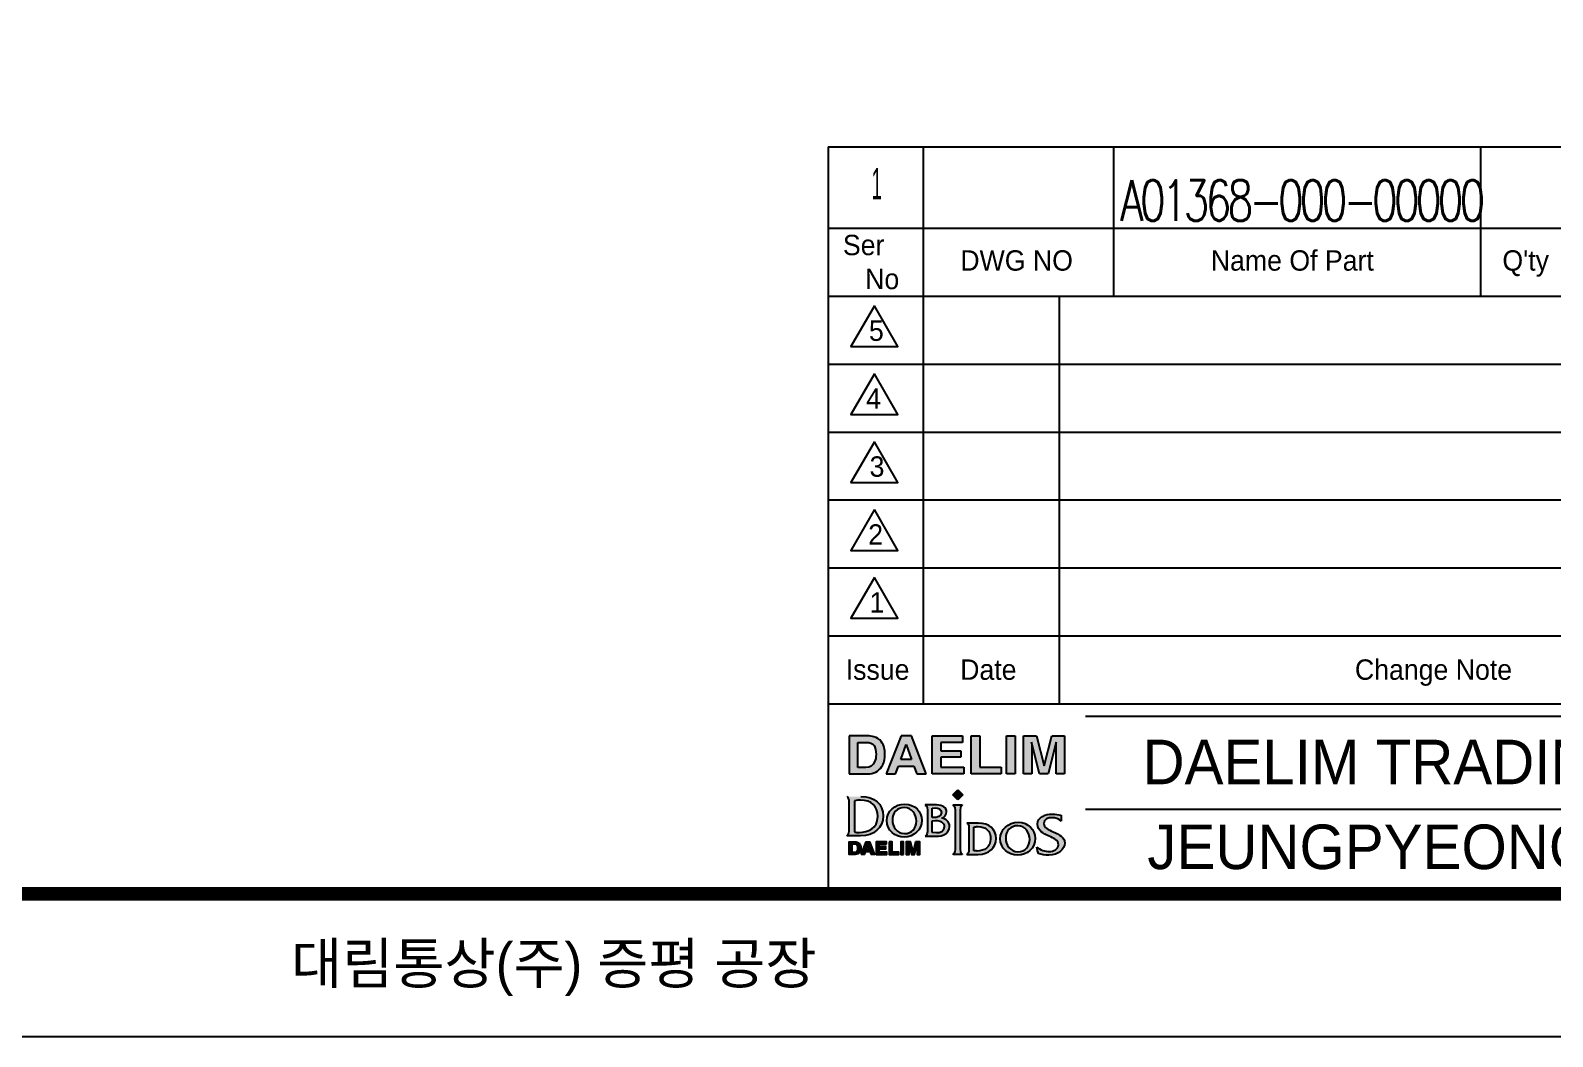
# Model space of a CAD drawing. Header units: millimetres. Extents: x 28 to 2363, y 8 to 1657.
# Drawn here: x 969 to 1591, y 8 to 420 of the extents above; entities that cross this region are included whole.
import ezdxf
from ezdxf.enums import TextEntityAlignment as Align

# ---------------------------------------------------------------- set-up
doc = ezdxf.new("R2010")
doc.units = ezdxf.units.MM
doc.layers.add('1', color=7, linetype='CONTINUOUS')
doc.layers.add('1LINE', color=7, linetype='CONTINUOUS')
doc.styles.add('DEFAULT', font='simplex.shx')
doc.styles.add('hangul2', font='')
doc.styles.get('hangul2').set_extended_font_data('Gulim')

msp = doc.modelspace()

# ---------------------------------------------------------------- hatches: boundary and pattern name
at = {"layer": '1LINE'}
h = msp.add_hatch(color=2, dxfattribs=at)
h.dxf.hatch_style = 2
edge = h.paths.add_edge_path()
edge.add_spline(control_points=[(1310.99, 131.3), (1310.99, 131.3), (1303.52, 131.3), (1303.52, 131.3), (1303.52, 131.3), (1303.52, 115.74), (1303.52, 115.74), (1303.52, 115.74), (1310.99, 115.74), (1310.99, 115.74), (1313.61, 115.74), (1315.55, 116.71), (1316.8, 118.65), (1317.73, 120.08), (1318.19, 121.83), (1318.19, 123.9), (1318.19, 124.72), (1318.08, 125.58), (1317.86, 126.48), (1317.65, 127.37), (1317.23, 128.21), (1316.63, 128.99), (1315.88, 129.94), (1314.89, 130.6), (1313.68, 130.97), (1312.96, 131.17), (1312.07, 131.28), (1310.99, 131.3)], knot_values=[0, 0, 0, 0, 1, 1, 1, 2, 2, 2, 3, 3, 3, 4, 4, 4, 5, 5, 5, 6, 6, 6, 7, 7, 7, 8, 8, 8, 9, 9, 9, 9], degree=3, periodic=0)
edge = h.paths.add_edge_path()
edge.add_spline(control_points=[(1310.38, 128.62), (1312.04, 128.62), (1313.14, 128.2), (1313.7, 127.35), (1314.24, 126.5), (1314.53, 125.27), (1314.53, 123.69), (1314.53, 122.53), (1314.34, 121.54), (1313.97, 120.7), (1313.29, 119.18), (1312.1, 118.42), (1310.38, 118.42), (1310.38, 118.42), (1307.03, 118.42), (1307.03, 118.42), (1307.03, 118.42), (1307.03, 128.62), (1307.03, 128.62), (1307.03, 128.62), (1310.38, 128.62), (1310.38, 128.62)], knot_values=[0, 0, 0, 0, 1, 1, 1, 2, 2, 2, 3, 3, 3, 4, 4, 4, 5, 5, 5, 6, 6, 6, 7, 7, 7, 7], degree=3, periodic=0)
h = msp.add_hatch(color=2, dxfattribs=at)
h.dxf.hatch_style = 2
edge = h.paths.add_edge_path()
edge.add_spline(control_points=[(1318.67, 115.74), (1318.67, 115.74), (1322.47, 115.74), (1322.47, 115.74), (1322.47, 115.74), (1323.65, 118.96), (1323.65, 118.96), (1323.65, 118.96), (1330, 118.96), (1330, 118.96), (1330, 118.96), (1331.14, 115.74), (1331.14, 115.74), (1331.14, 115.74), (1335.07, 115.74), (1335.07, 115.74), (1335.07, 115.74), (1328.96, 131.3), (1328.96, 131.3), (1328.96, 131.3), (1324.85, 131.3), (1324.85, 131.3), (1324.85, 131.3), (1318.67, 115.74), (1318.67, 115.74)], knot_values=[0, 0, 0, 0, 1, 1, 1, 2, 2, 2, 3, 3, 3, 4, 4, 4, 5, 5, 5, 6, 6, 6, 7, 7, 7, 8, 8, 8, 8], degree=3, periodic=0)
edge = h.paths.add_edge_path()
edge.add_spline(control_points=[(1326.87, 127.74), (1326.87, 127.74), (1329.05, 121.62), (1329.05, 121.62), (1329.05, 121.62), (1324.62, 121.62), (1324.62, 121.62), (1324.62, 121.62), (1326.87, 127.74), (1326.87, 127.74)], knot_values=[0, 0, 0, 0, 1, 1, 1, 2, 2, 2, 3, 3, 3, 3], degree=3, periodic=0)
h = msp.add_hatch(color=2, dxfattribs=at)
h.dxf.hatch_style = 2
edge = h.paths.add_edge_path()
edge.add_spline(control_points=[(1349.88, 128.54), (1349.88, 128.54), (1340.95, 128.54), (1340.95, 128.54), (1340.95, 128.54), (1340.95, 125.25), (1340.95, 125.25), (1340.95, 125.25), (1349.13, 125.25), (1349.13, 125.25), (1349.13, 125.25), (1349.13, 122.58), (1349.13, 122.58), (1349.13, 122.58), (1340.95, 122.58), (1340.95, 122.58), (1340.95, 122.58), (1340.95, 118.53), (1340.95, 118.53), (1340.95, 118.53), (1350.33, 118.53), (1350.33, 118.53), (1350.33, 118.53), (1350.33, 115.74), (1350.33, 115.74), (1350.33, 115.74), (1337.41, 115.74), (1337.41, 115.74), (1337.41, 115.74), (1337.41, 131.3), (1337.41, 131.3), (1337.41, 131.3), (1349.88, 131.3), (1349.88, 131.3), (1349.88, 131.3), (1349.88, 128.54), (1349.88, 128.54)], knot_values=[0, 0, 0, 0, 1, 1, 1, 2, 2, 2, 3, 3, 3, 4, 4, 4, 5, 5, 5, 6, 6, 6, 7, 7, 7, 8, 8, 8, 9, 9, 9, 10, 10, 10, 11, 11, 11, 12, 12, 12, 12], degree=3, periodic=0)
h = msp.add_hatch(color=2, dxfattribs=at)
h.dxf.hatch_style = 2
edge = h.paths.add_edge_path()
edge.add_spline(control_points=[(1353.38, 131.3), (1353.38, 131.3), (1356.99, 131.3), (1356.99, 131.3), (1356.99, 131.3), (1356.99, 118.53), (1356.99, 118.53), (1356.99, 118.53), (1365.61, 118.53), (1365.61, 118.53), (1365.61, 118.53), (1365.61, 115.74), (1365.61, 115.74), (1365.61, 115.74), (1353.38, 115.74), (1353.38, 115.74), (1353.38, 115.74), (1353.38, 131.3), (1353.38, 131.3)], knot_values=[0, 0, 0, 0, 1, 1, 1, 2, 2, 2, 3, 3, 3, 4, 4, 4, 5, 5, 5, 6, 6, 6, 6], degree=3, periodic=0)
h = msp.add_hatch(color=2, dxfattribs=at)
h.dxf.hatch_style = 2
edge = h.paths.add_edge_path()
edge.add_spline(control_points=[(1371.38, 115.74), (1371.38, 115.74), (1367.77, 115.74), (1367.77, 115.74), (1367.77, 115.74), (1367.77, 131.3), (1367.77, 131.3), (1367.77, 131.3), (1371.38, 131.3), (1371.38, 131.3), (1371.38, 131.3), (1371.38, 115.74), (1371.38, 115.74)], knot_values=[0, 0, 0, 0, 1, 1, 1, 2, 2, 2, 3, 3, 3, 4, 4, 4, 4], degree=3, periodic=0)
h = msp.add_hatch(color=2, dxfattribs=at)
h.dxf.hatch_style = 2
edge = h.paths.add_edge_path()
edge.add_spline(control_points=[(1386.3, 131.3), (1386.3, 131.3), (1391.49, 131.3), (1391.49, 131.3), (1391.49, 131.3), (1391.49, 115.74), (1391.49, 115.74), (1391.49, 115.74), (1388.14, 115.74), (1388.14, 115.74), (1388.14, 115.74), (1388.14, 126.26), (1388.14, 126.26), (1388.14, 126.57), (1388.15, 126.99), (1388.15, 127.54), (1388.16, 128.08), (1388.17, 128.5), (1388.17, 128.8), (1388.17, 128.8), (1384.87, 115.74), (1384.87, 115.74), (1384.87, 115.74), (1381.35, 115.74), (1381.35, 115.74), (1381.35, 115.74), (1378.08, 128.8), (1378.08, 128.8), (1378.08, 128.5), (1378.08, 128.08), (1378.1, 127.54), (1378.1, 126.99), (1378.1, 126.57), (1378.1, 126.26), (1378.1, 126.26), (1378.1, 115.74), (1378.1, 115.74), (1378.1, 115.74), (1374.75, 115.74), (1374.75, 115.74), (1374.75, 115.74), (1374.75, 131.3), (1374.75, 131.3), (1374.75, 131.3), (1380.01, 131.3), (1380.01, 131.3), (1380.01, 131.3), (1383.16, 119.07), (1383.16, 119.07), (1383.16, 119.07), (1386.3, 131.3), (1386.3, 131.3)], knot_values=[0, 0, 0, 0, 1, 1, 1, 2, 2, 2, 3, 3, 3, 4, 4, 4, 5, 5, 5, 6, 6, 6, 7, 7, 7, 8, 8, 8, 9, 9, 9, 10, 10, 10, 11, 11, 11, 12, 12, 12, 13, 13, 13, 14, 14, 14, 15, 15, 15, 16, 16, 16, 17, 17, 17, 17], degree=3, periodic=0)
h = msp.add_hatch(color=2, dxfattribs=at)
h.dxf.hatch_style = 2
edge = h.paths.add_edge_path()
edge.add_spline(control_points=[(1305.82, 104.79), (1305.82, 104.79), (1305.71, 104.76), (1305.71, 104.76), (1305.71, 104.76), (1305.71, 92.04), (1305.71, 92.04), (1305.71, 92.04), (1305.82, 92.02), (1305.82, 92.02), (1306.42, 91.9), (1307.05, 91.84), (1307.75, 91.84), (1311.19, 91.84), (1315.21, 93.53), (1315.21, 98.3), (1315.21, 102.67), (1312.72, 105.07), (1308.19, 105.07), (1307.43, 105.07), (1306.66, 104.98), (1305.82, 104.79)], knot_values=[0, 0, 0, 0, 1, 1, 1, 2, 2, 2, 3, 3, 3, 4, 4, 4, 5, 5, 5, 6, 6, 6, 7, 7, 7, 7], degree=3, periodic=0)
edge = h.paths.add_edge_path()
edge.add_spline(control_points=[(1308.38, 106.48), (1313.95, 106.48), (1317.42, 103.46), (1317.42, 98.6), (1317.42, 93.79), (1313.65, 90.43), (1308.25, 90.43), (1308.25, 90.43), (1303.13, 90.43), (1302.59, 90.43), (1303.44, 91.13), (1303.53, 92.02), (1303.53, 93.05), (1303.53, 93.18), (1303.53, 93.31), (1303.53, 93.44), (1303.53, 93.44), (1303.53, 93.86), (1303.53, 93.86), (1303.53, 93.86), (1303.53, 103.22), (1303.53, 103.22), (1303.53, 103.22), (1303.53, 103.59), (1303.53, 103.59), (1303.53, 103.73), (1303.53, 103.87), (1303.53, 104.02), (1303.53, 104.95), (1303.45, 106), (1302.74, 106.48), (1303.49, 106.48), (1308.38, 106.48), (1308.38, 106.48)], knot_values=[0, 0, 0, 0, 1, 1, 1, 2, 2, 2, 3, 3, 3, 4, 4, 4, 5, 5, 5, 6, 6, 6, 7, 7, 7, 8, 8, 8, 9, 9, 9, 10, 10, 10, 11, 11, 11, 11], degree=3, periodic=0)
h = msp.add_hatch(color=2, dxfattribs=at)
h.dxf.hatch_style = 2
h.paths.add_polyline_path([(1349.97, 107.28), (1347.93, 105.23), (1345.88, 107.28), (1347.93, 109.32)])
h = msp.add_hatch(color=2, dxfattribs=at)
h.dxf.hatch_style = 2
edge = h.paths.add_edge_path()
edge.add_spline(control_points=[(1326.26, 103.41), (1322.18, 103.51), (1318.97, 100.42), (1318.97, 96.72), (1318.97, 92.74), (1322.22, 89.98), (1326.07, 89.98), (1329.93, 89.98), (1333.22, 92.86), (1333.22, 96.82), (1333.22, 100.32), (1330.34, 103.43), (1326.26, 103.41)], knot_values=[0, 0, 0, 0, 1, 1, 1, 2, 2, 2, 3, 3, 3, 4, 4, 4, 4], degree=3, periodic=0)
edge = h.paths.add_edge_path()
edge.add_spline(control_points=[(1326.13, 102.01), (1329.2, 102.01), (1331, 99.27), (1331, 96.43), (1331, 93.54), (1329.12, 91.38), (1326.16, 91.38), (1323.11, 91.38), (1321.19, 94.18), (1321.19, 96.9), (1321.19, 99.83), (1323.11, 102.01), (1326.13, 102.01)], knot_values=[0, 0, 0, 0, 1, 1, 1, 2, 2, 2, 3, 3, 3, 4, 4, 4, 4], degree=3, periodic=0)
h = msp.add_hatch(color=2, dxfattribs=at)
h.dxf.hatch_style = 2
edge = h.paths.add_edge_path()
edge.add_spline(control_points=[(1337.5, 97.93), (1337.5, 97.93), (1337.5, 101.74), (1337.5, 101.74), (1337.5, 101.74), (1338.8, 101.87), (1338.8, 101.87), (1339.97, 101.99), (1341.21, 101.29), (1341.21, 99.95), (1341.21, 98.36), (1339.41, 97.93), (1338.14, 97.93), (1338.14, 97.93), (1337.5, 97.93), (1337.5, 97.93)], knot_values=[0, 0, 0, 0, 1, 1, 1, 2, 2, 2, 3, 3, 3, 4, 4, 4, 5, 5, 5, 5], degree=3, periodic=0)
edge = h.paths.add_edge_path()
edge.add_spline(control_points=[(1335.52, 93.03), (1335.52, 92.14), (1335.64, 90.72), (1334.66, 90.35), (1334.66, 90.35), (1334.66, 90.29), (1334.66, 90.29), (1334.66, 90.29), (1337.87, 90.29), (1337.87, 90.29), (1339.33, 90.29), (1340.86, 90.23), (1342.22, 90.9), (1343.52, 91.52), (1344.55, 92.8), (1344.55, 94.29), (1344.55, 96.2), (1343.14, 97.37), (1341.39, 97.73), (1342.49, 98.22), (1343.33, 98.96), (1343.33, 100.26), (1343.33, 101.99), (1341.83, 103.08), (1339.27, 103.08), (1339.27, 103.08), (1334.66, 103.08), (1334.66, 103.08), (1334.66, 103.08), (1334.66, 103.02), (1334.66, 103.02), (1335.66, 102.65), (1335.52, 101.23), (1335.52, 100.36), (1335.52, 100.36), (1335.52, 93.03), (1335.52, 93.03)], knot_values=[0, 0, 0, 0, 1, 1, 1, 2, 2, 2, 3, 3, 3, 4, 4, 4, 5, 5, 5, 6, 6, 6, 7, 7, 7, 8, 8, 8, 9, 9, 9, 10, 10, 10, 11, 11, 11, 12, 12, 12, 12], degree=3, periodic=0)
edge = h.paths.add_edge_path()
edge.add_spline(control_points=[(1337.5, 91.85), (1337.5, 91.85), (1337.5, 96.65), (1337.5, 96.65), (1337.5, 96.65), (1338.86, 96.72), (1338.86, 96.72), (1340.57, 96.82), (1342.4, 96.01), (1342.4, 94.12), (1342.4, 92.27), (1340.78, 91.54), (1339.19, 91.69), (1339.19, 91.69), (1337.5, 91.85), (1337.5, 91.85)], knot_values=[0, 0, 0, 0, 1, 1, 1, 2, 2, 2, 3, 3, 3, 4, 4, 4, 5, 5, 5, 5], degree=3, periodic=0)
h = msp.add_hatch(color=2, dxfattribs=at)
h.dxf.hatch_style = 2
edge = h.paths.add_edge_path()
edge.add_spline(control_points=[(1346.94, 100.34), (1346.94, 101.23), (1347.07, 102.65), (1346.08, 103.02), (1346.08, 103.02), (1346.08, 103.08), (1346.08, 103.08), (1346.08, 103.08), (1349.77, 103.08), (1349.77, 103.08), (1349.77, 103.08), (1349.77, 103.02), (1349.77, 103.02), (1348.8, 102.65), (1348.92, 101.21), (1348.92, 100.34), (1348.92, 100.34), (1348.92, 85.59), (1348.92, 85.59), (1348.92, 84.72), (1348.8, 83.3), (1349.77, 82.93), (1349.77, 82.93), (1349.77, 82.87), (1349.77, 82.87), (1349.77, 82.87), (1346.08, 82.87), (1346.08, 82.87), (1346.08, 82.87), (1346.08, 82.93), (1346.08, 82.93), (1347.05, 83.28), (1346.94, 84.72), (1346.94, 85.59), (1346.94, 85.59), (1346.94, 100.34), (1346.94, 100.34)], knot_values=[0, 0, 0, 0, 1, 1, 1, 2, 2, 2, 3, 3, 3, 4, 4, 4, 5, 5, 5, 6, 6, 6, 7, 7, 7, 8, 8, 8, 9, 9, 9, 10, 10, 10, 11, 11, 11, 12, 12, 12, 12], degree=3, periodic=0)
h = msp.add_hatch(color=2, dxfattribs=at)
h.dxf.hatch_style = 2
edge = h.paths.add_edge_path()
edge.add_spline(control_points=[(1352.44, 85.66), (1352.44, 84.52), (1352.56, 83.58), (1351.59, 82.92), (1351.59, 82.92), (1351.59, 82.87), (1351.59, 82.87), (1351.59, 82.87), (1356.25, 82.87), (1356.25, 82.87), (1360.61, 82.87), (1363.54, 85.55), (1363.54, 89.37), (1363.54, 93.24), (1360.78, 95.65), (1356.35, 95.65), (1356.35, 95.65), (1351.59, 95.65), (1351.59, 95.65), (1351.59, 95.65), (1351.59, 95.59), (1351.59, 95.59), (1352.58, 95.3), (1352.44, 93.88), (1352.44, 92.99), (1352.44, 92.99), (1352.44, 85.66), (1352.44, 85.66)], knot_values=[0, 0, 0, 0, 1, 1, 1, 2, 2, 2, 3, 3, 3, 4, 4, 4, 5, 5, 5, 6, 6, 6, 7, 7, 7, 8, 8, 8, 9, 9, 9, 9], degree=3, periodic=0)
edge = h.paths.add_edge_path()
edge.add_spline(control_points=[(1354.43, 94.04), (1355.01, 94.17), (1355.59, 94.25), (1356.17, 94.25), (1359.42, 94.25), (1361.32, 92.54), (1361.32, 89.14), (1361.32, 85.78), (1358.74, 84.26), (1355.84, 84.26), (1355.36, 84.26), (1354.89, 84.3), (1354.43, 84.4), (1354.43, 84.4), (1354.43, 94.04), (1354.43, 94.04)], knot_values=[0, 0, 0, 0, 1, 1, 1, 2, 2, 2, 3, 3, 3, 4, 4, 4, 5, 5, 5, 5], degree=3, periodic=0)
h = msp.add_hatch(color=2, dxfattribs=at)
h.dxf.hatch_style = 2
edge = h.paths.add_edge_path()
edge.add_spline(control_points=[(1372.56, 95.98), (1368.48, 96.08), (1365.28, 92.99), (1365.28, 89.3), (1365.28, 85.31), (1368.52, 82.55), (1372.37, 82.55), (1376.24, 82.55), (1379.52, 85.43), (1379.52, 89.39), (1379.52, 92.89), (1376.65, 96), (1372.56, 95.98)], knot_values=[0, 0, 0, 0, 1, 1, 1, 2, 2, 2, 3, 3, 3, 4, 4, 4, 4], degree=3, periodic=0)
edge = h.paths.add_edge_path()
edge.add_spline(control_points=[(1372.43, 94.58), (1375.5, 94.58), (1377.31, 91.84), (1377.31, 89), (1377.31, 86.11), (1375.42, 83.95), (1372.47, 83.95), (1369.42, 83.95), (1367.49, 86.75), (1367.49, 89.47), (1367.49, 92.41), (1369.42, 94.58), (1372.43, 94.58)], knot_values=[0, 0, 0, 0, 1, 1, 1, 2, 2, 2, 3, 3, 3, 4, 4, 4, 4], degree=3, periodic=0)
h = msp.add_hatch(color=2, dxfattribs=at)
h.dxf.hatch_style = 2
edge = h.paths.add_edge_path()
edge.add_spline(control_points=[(1385.09, 82.54), (1383.53, 82.54), (1382.08, 82.79), (1380.78, 83.26), (1380.74, 83.39), (1380.32, 85.24), (1380.17, 85.85), (1381.65, 84.71), (1383.56, 84.03), (1385.36, 84.03), (1386.91, 84.03), (1389.06, 84.98), (1389.06, 86.76), (1389.06, 88.65), (1387.18, 89.49), (1385.19, 90.38), (1382.9, 91.4), (1380.53, 92.46), (1380.53, 95.19), (1380.53, 98.27), (1383.8, 99.36), (1386.6, 99.36), (1387.84, 99.36), (1389.03, 99.18), (1390.15, 98.85), (1390.15, 98.66), (1390.15, 97.01), (1390.15, 96.51), (1389.18, 97.34), (1387.76, 97.88), (1386.4, 97.88), (1384.86, 97.88), (1383.05, 97.25), (1383.05, 95.47), (1383.05, 93.8), (1384.93, 92.94), (1386.93, 92.03), (1389.22, 90.98), (1391.58, 89.9), (1391.58, 87.53), (1391.58, 85.13), (1389.1, 82.54), (1385.09, 82.54)], knot_values=[0, 0, 0, 0, 1, 1, 1, 2, 2, 2, 3, 3, 3, 4, 4, 4, 5, 5, 5, 6, 6, 6, 7, 7, 7, 8, 8, 8, 9, 9, 9, 10, 10, 10, 11, 11, 11, 12, 12, 12, 13, 13, 13, 14, 14, 14, 14], degree=3, periodic=0)
h = msp.add_hatch(color=2, dxfattribs=at)
h.dxf.hatch_style = 2
edge = h.paths.add_edge_path()
edge.add_spline(control_points=[(1305.98, 87.98), (1305.98, 87.98), (1303.53, 87.98), (1303.53, 87.98), (1303.53, 87.98), (1303.53, 82.87), (1303.53, 82.87), (1303.53, 82.87), (1305.98, 82.87), (1305.98, 82.87), (1306.84, 82.87), (1307.48, 83.19), (1307.89, 83.83), (1308.19, 84.3), (1308.35, 84.87), (1308.35, 85.55), (1308.35, 85.82), (1308.31, 86.1), (1308.24, 86.39), (1308.17, 86.69), (1308.03, 86.96), (1307.83, 87.22), (1307.59, 87.53), (1307.26, 87.75), (1306.87, 87.87), (1306.63, 87.93), (1306.34, 87.97), (1305.98, 87.98)], knot_values=[0, 0, 0, 0, 1, 1, 1, 2, 2, 2, 3, 3, 3, 4, 4, 4, 5, 5, 5, 6, 6, 6, 7, 7, 7, 8, 8, 8, 9, 9, 9, 9], degree=3, periodic=0)
edge = h.paths.add_edge_path()
edge.add_spline(control_points=[(1305.78, 87.1), (1306.33, 87.1), (1306.69, 86.96), (1306.87, 86.68), (1307.05, 86.4), (1307.14, 86), (1307.14, 85.48), (1307.14, 85.1), (1307.08, 84.77), (1306.96, 84.5), (1306.74, 84), (1306.35, 83.75), (1305.78, 83.75), (1305.78, 83.75), (1304.69, 83.75), (1304.69, 83.75), (1304.69, 83.75), (1304.69, 87.1), (1304.69, 87.1), (1304.69, 87.1), (1305.78, 87.1), (1305.78, 87.1)], knot_values=[0, 0, 0, 0, 1, 1, 1, 2, 2, 2, 3, 3, 3, 4, 4, 4, 5, 5, 5, 6, 6, 6, 7, 7, 7, 7], degree=3, periodic=0)
h = msp.add_hatch(color=2, dxfattribs=at)
h.dxf.hatch_style = 2
edge = h.paths.add_edge_path()
edge.add_spline(control_points=[(1308.5, 82.87), (1308.5, 82.87), (1309.75, 82.87), (1309.75, 82.87), (1309.75, 82.87), (1310.14, 83.93), (1310.14, 83.93), (1310.14, 83.93), (1312.22, 83.93), (1312.22, 83.93), (1312.22, 83.93), (1312.59, 82.87), (1312.59, 82.87), (1312.59, 82.87), (1313.88, 82.87), (1313.88, 82.87), (1313.88, 82.87), (1311.88, 87.98), (1311.88, 87.98), (1311.88, 87.98), (1310.53, 87.98), (1310.53, 87.98), (1310.53, 87.98), (1308.5, 82.87), (1308.5, 82.87)], knot_values=[0, 0, 0, 0, 1, 1, 1, 2, 2, 2, 3, 3, 3, 4, 4, 4, 5, 5, 5, 6, 6, 6, 7, 7, 7, 8, 8, 8, 8], degree=3, periodic=0)
edge = h.paths.add_edge_path()
edge.add_spline(control_points=[(1311.19, 86.81), (1311.19, 86.81), (1311.91, 84.8), (1311.91, 84.8), (1311.91, 84.8), (1310.45, 84.8), (1310.45, 84.8), (1310.45, 84.8), (1311.19, 86.81), (1311.19, 86.81)], knot_values=[0, 0, 0, 0, 1, 1, 1, 2, 2, 2, 3, 3, 3, 3], degree=3, periodic=0)
h = msp.add_hatch(color=2, dxfattribs=at)
h.dxf.hatch_style = 2
edge = h.paths.add_edge_path()
edge.add_spline(control_points=[(1318.74, 87.07), (1318.74, 87.07), (1315.81, 87.07), (1315.81, 87.07), (1315.81, 87.07), (1315.81, 85.99), (1315.81, 85.99), (1315.81, 85.99), (1318.49, 85.99), (1318.49, 85.99), (1318.49, 85.99), (1318.49, 85.12), (1318.49, 85.12), (1318.49, 85.12), (1315.81, 85.12), (1315.81, 85.12), (1315.81, 85.12), (1315.81, 83.79), (1315.81, 83.79), (1315.81, 83.79), (1318.89, 83.79), (1318.89, 83.79), (1318.89, 83.79), (1318.89, 82.87), (1318.89, 82.87), (1318.89, 82.87), (1314.65, 82.87), (1314.65, 82.87), (1314.65, 82.87), (1314.65, 87.98), (1314.65, 87.98), (1314.65, 87.98), (1318.74, 87.98), (1318.74, 87.98), (1318.74, 87.98), (1318.74, 87.07), (1318.74, 87.07)], knot_values=[0, 0, 0, 0, 1, 1, 1, 2, 2, 2, 3, 3, 3, 4, 4, 4, 5, 5, 5, 6, 6, 6, 7, 7, 7, 8, 8, 8, 9, 9, 9, 10, 10, 10, 11, 11, 11, 12, 12, 12, 12], degree=3, periodic=0)
h = msp.add_hatch(color=2, dxfattribs=at)
h.dxf.hatch_style = 2
edge = h.paths.add_edge_path()
edge.add_spline(control_points=[(1319.89, 87.98), (1319.89, 87.98), (1321.07, 87.98), (1321.07, 87.98), (1321.07, 87.98), (1321.07, 83.79), (1321.07, 83.79), (1321.07, 83.79), (1323.9, 83.79), (1323.9, 83.79), (1323.9, 83.79), (1323.9, 82.87), (1323.9, 82.87), (1323.9, 82.87), (1319.89, 82.87), (1319.89, 82.87), (1319.89, 82.87), (1319.89, 87.98), (1319.89, 87.98)], knot_values=[0, 0, 0, 0, 1, 1, 1, 2, 2, 2, 3, 3, 3, 4, 4, 4, 5, 5, 5, 6, 6, 6, 6], degree=3, periodic=0)
h = msp.add_hatch(color=2, dxfattribs=at)
h.dxf.hatch_style = 2
edge = h.paths.add_edge_path()
edge.add_spline(control_points=[(1325.79, 82.87), (1325.79, 82.87), (1324.61, 82.87), (1324.61, 82.87), (1324.61, 82.87), (1324.61, 87.98), (1324.61, 87.98), (1324.61, 87.98), (1325.79, 87.98), (1325.79, 87.98), (1325.79, 87.98), (1325.79, 82.87), (1325.79, 82.87)], knot_values=[0, 0, 0, 0, 1, 1, 1, 2, 2, 2, 3, 3, 3, 4, 4, 4, 4], degree=3, periodic=0)
h = msp.add_hatch(color=2, dxfattribs=at)
h.dxf.hatch_style = 2
edge = h.paths.add_edge_path()
edge.add_spline(control_points=[(1330.68, 87.98), (1330.68, 87.98), (1332.39, 87.98), (1332.39, 87.98), (1332.39, 87.98), (1332.39, 82.87), (1332.39, 82.87), (1332.39, 82.87), (1331.29, 82.87), (1331.29, 82.87), (1331.29, 82.87), (1331.29, 86.32), (1331.29, 86.32), (1331.29, 86.42), (1331.29, 86.56), (1331.29, 86.74), (1331.3, 86.92), (1331.3, 87.06), (1331.3, 87.16), (1331.3, 87.16), (1330.21, 82.87), (1330.21, 82.87), (1330.21, 82.87), (1329.06, 82.87), (1329.06, 82.87), (1329.06, 82.87), (1327.99, 87.16), (1327.99, 87.16), (1327.99, 87.06), (1327.99, 86.92), (1327.99, 86.74), (1328, 86.56), (1328, 86.42), (1328, 86.32), (1328, 86.32), (1328, 82.87), (1328, 82.87), (1328, 82.87), (1326.89, 82.87), (1326.89, 82.87), (1326.89, 82.87), (1326.89, 87.98), (1326.89, 87.98), (1326.89, 87.98), (1328.62, 87.98), (1328.62, 87.98), (1328.62, 87.98), (1329.65, 83.97), (1329.65, 83.97), (1329.65, 83.97), (1330.68, 87.98), (1330.68, 87.98)], knot_values=[0, 0, 0, 0, 1, 1, 1, 2, 2, 2, 3, 3, 3, 4, 4, 4, 5, 5, 5, 6, 6, 6, 7, 7, 7, 8, 8, 8, 9, 9, 9, 10, 10, 10, 11, 11, 11, 12, 12, 12, 13, 13, 13, 14, 14, 14, 15, 15, 15, 16, 16, 16, 17, 17, 17, 17], degree=3, periodic=0)

# ---------------------------------------------------------------- linework, layer by layer
at = {"layer": '1LINE', "color": 3}
for p, q in [((1294.96, 372.01), (2271.88, 372.01)), ((1294.96, 372.01), (1294.96, 66.72)), ((1333.81, 372.01), (1333.81, 144.43)), ((1411.52, 372.01), (1411.52, 310.96)), ((1561.39, 372.01), (1561.39, 310.96)), ((1294.96, 338.71), (2271.88, 338.71)), ((1294.96, 310.96), (2271.88, 310.96)), ((1389.32, 310.96), (1389.32, 144.43)), ((1294.96, 283.2), (1922.19, 283.2)), ((1294.96, 255.45), (1844.48, 255.45)), ((1294.96, 227.7), (2271.88, 227.7)), ((1294.96, 199.94), (1922.19, 199.94)), ((1294.96, 172.19), (1844.48, 172.19)), ((1294.96, 144.43), (2271.88, 144.43))]:
    msp.add_line(p, q, dxfattribs=at)
at = {"layer": '1LINE', "color": 4}
for p, q in [((1400.07, 139.34), (1750.11, 139.34)), ((1400.07, 101.33), (1750.11, 101.33))]:
    msp.add_line(p, q, dxfattribs=at)
at = {"layer": '1LINE', "color": 2}
for p, q in [((1345.88, 107.28), (1347.93, 109.32)), ((1347.93, 105.23), (1345.88, 107.28)), ((1347.93, 109.32), (1349.97, 107.28)), ((1349.97, 107.28), (1347.93, 105.23))]:
    msp.add_line(p, q, dxfattribs=at)
at = {"layer": '1LINE', "color": 4}
for points in [[(32.17, 8.44), (2363.47, 8.44), (2363.47, 1657), (32.17, 1657)], [(1313.89, 307.01), (1304.27, 290.35), (1323.5, 290.35)], [(1313.89, 279.25), (1304.27, 262.6), (1323.5, 262.6)], [(1313.89, 251.5), (1304.27, 234.85), (1323.5, 234.85)], [(1313.89, 223.75), (1304.27, 207.09), (1323.5, 207.09)], [(1313.89, 195.99), (1304.27, 179.34), (1323.5, 179.34)]]:
    msp.add_lwpolyline(points, close=True, dxfattribs=at)
at = {"layer": '1LINE', "color": 4, "const_width": 5.55}
msp.add_lwpolyline([(123.76, 66.72), (2271.88, 66.72), (2271.88, 1598.72), (123.76, 1598.72)], close=True, dxfattribs=at)
at = {"layer": '1LINE', "color": 2}
for points in [[(1310.99, 131.3), (1310.99, 131.3), (1303.52, 131.3), (1303.52, 131.3)], [(1303.52, 131.3), (1303.52, 131.3), (1303.52, 115.74), (1303.52, 115.74)], [(1313.68, 130.97), (1312.96, 131.17), (1312.07, 131.28), (1310.99, 131.3)], [(1316.63, 128.99), (1315.88, 129.94), (1314.89, 130.6), (1313.68, 130.97)], [(1324.85, 131.3), (1324.85, 131.3), (1318.67, 115.74), (1318.67, 115.74)], [(1328.96, 131.3), (1328.96, 131.3), (1324.85, 131.3), (1324.85, 131.3)], [(1335.07, 115.74), (1335.07, 115.74), (1328.96, 131.3), (1328.96, 131.3)], [(1337.41, 115.74), (1337.41, 115.74), (1337.41, 131.3), (1337.41, 131.3)], [(1337.41, 131.3), (1337.41, 131.3), (1349.88, 131.3), (1349.88, 131.3)], [(1349.88, 131.3), (1349.88, 131.3), (1349.88, 128.54), (1349.88, 128.54)], [(1353.38, 131.3), (1353.38, 131.3), (1356.99, 131.3), (1356.99, 131.3)], [(1353.38, 115.74), (1353.38, 115.74), (1353.38, 131.3), (1353.38, 131.3)], [(1356.99, 131.3), (1356.99, 131.3), (1356.99, 118.53), (1356.99, 118.53)], [(1367.77, 115.74), (1367.77, 115.74), (1367.77, 131.3), (1367.77, 131.3)], [(1367.77, 131.3), (1367.77, 131.3), (1371.38, 131.3), (1371.38, 131.3)], [(1371.38, 131.3), (1371.38, 131.3), (1371.38, 115.74), (1371.38, 115.74)], [(1374.75, 115.74), (1374.75, 115.74), (1374.75, 131.3), (1374.75, 131.3)], [(1374.75, 131.3), (1374.75, 131.3), (1380.01, 131.3), (1380.01, 131.3)], [(1380.01, 131.3), (1380.01, 131.3), (1383.16, 119.07), (1383.16, 119.07)], [(1383.16, 119.07), (1383.16, 119.07), (1386.3, 131.3), (1386.3, 131.3)], [(1386.3, 131.3), (1386.3, 131.3), (1391.49, 131.3), (1391.49, 131.3)], [(1391.49, 131.3), (1391.49, 131.3), (1391.49, 115.74), (1391.49, 115.74)], [(1307.03, 118.42), (1307.03, 118.42), (1307.03, 128.62), (1307.03, 128.62)], [(1307.03, 128.62), (1307.03, 128.62), (1310.38, 128.62), (1310.38, 128.62)], [(1310.38, 128.62), (1312.04, 128.62), (1313.14, 128.2), (1313.7, 127.35)], [(1317.86, 126.48), (1317.65, 127.37), (1317.23, 128.21), (1316.63, 128.99)], [(1324.62, 121.62), (1324.62, 121.62), (1326.87, 127.74), (1326.87, 127.74)], [(1326.87, 127.74), (1326.87, 127.74), (1329.05, 121.62), (1329.05, 121.62)], [(1349.88, 128.54), (1349.88, 128.54), (1340.95, 128.54), (1340.95, 128.54)], [(1340.95, 128.54), (1340.95, 128.54), (1340.95, 125.25), (1340.95, 125.25)], [(1340.95, 125.25), (1340.95, 125.25), (1349.13, 125.25), (1349.13, 125.25)], [(1349.13, 125.25), (1349.13, 125.25), (1349.13, 122.58), (1349.13, 122.58)], [(1381.35, 115.74), (1381.35, 115.74), (1378.08, 128.8), (1378.08, 128.8)], [(1378.08, 128.8), (1378.08, 128.5), (1378.08, 128.08), (1378.1, 127.54)], [(1378.1, 127.54), (1378.1, 126.99), (1378.1, 126.57), (1378.1, 126.26)], [(1378.1, 126.26), (1378.1, 126.26), (1378.1, 115.74), (1378.1, 115.74)], [(1388.17, 128.8), (1388.17, 128.8), (1384.87, 115.74), (1384.87, 115.74)], [(1388.14, 126.26), (1388.14, 126.57), (1388.15, 126.99), (1388.15, 127.54)], [(1388.14, 115.74), (1388.14, 115.74), (1388.14, 126.26), (1388.14, 126.26)], [(1388.15, 127.54), (1388.16, 128.08), (1388.17, 128.5), (1388.17, 128.8)], [(1310.38, 118.42), (1310.38, 118.42), (1307.03, 118.42), (1307.03, 118.42)], [(1313.97, 120.7), (1313.29, 119.18), (1312.1, 118.42), (1310.38, 118.42)], [(1310.99, 115.74), (1313.61, 115.74), (1315.55, 116.71), (1316.8, 118.65)], [(1322.47, 115.74), (1322.47, 115.74), (1323.65, 118.96), (1323.65, 118.96)], [(1323.65, 118.96), (1323.65, 118.96), (1330, 118.96), (1330, 118.96)], [(1329.05, 121.62), (1329.05, 121.62), (1324.62, 121.62), (1324.62, 121.62)], [(1330, 118.96), (1330, 118.96), (1331.14, 115.74), (1331.14, 115.74)], [(1349.13, 122.58), (1349.13, 122.58), (1340.95, 122.58), (1340.95, 122.58)], [(1340.95, 122.58), (1340.95, 122.58), (1340.95, 118.53), (1340.95, 118.53)], [(1340.95, 118.53), (1340.95, 118.53), (1350.33, 118.53), (1350.33, 118.53)], [(1350.33, 118.53), (1350.33, 118.53), (1350.33, 115.74), (1350.33, 115.74)], [(1356.99, 118.53), (1356.99, 118.53), (1365.61, 118.53), (1365.61, 118.53)], [(1365.61, 118.53), (1365.61, 118.53), (1365.61, 115.74), (1365.61, 115.74)], [(1303.52, 115.74), (1303.52, 115.74), (1310.99, 115.74), (1310.99, 115.74)], [(1318.67, 115.74), (1318.67, 115.74), (1322.47, 115.74), (1322.47, 115.74)], [(1331.14, 115.74), (1331.14, 115.74), (1335.07, 115.74), (1335.07, 115.74)], [(1350.33, 115.74), (1350.33, 115.74), (1337.41, 115.74), (1337.41, 115.74)], [(1365.61, 115.74), (1365.61, 115.74), (1353.38, 115.74), (1353.38, 115.74)], [(1371.38, 115.74), (1371.38, 115.74), (1367.77, 115.74), (1367.77, 115.74)], [(1378.1, 115.74), (1378.1, 115.74), (1374.75, 115.74), (1374.75, 115.74)], [(1384.87, 115.74), (1384.87, 115.74), (1381.35, 115.74), (1381.35, 115.74)], [(1391.49, 115.74), (1391.49, 115.74), (1388.14, 115.74), (1388.14, 115.74)], [(1303.53, 103.22), (1303.53, 103.22), (1303.53, 103.59), (1303.53, 103.59)], [(1303.53, 93.86), (1303.53, 93.86), (1303.53, 103.22), (1303.53, 103.22)], [(1305.82, 104.79), (1305.82, 104.79), (1305.71, 104.76), (1305.71, 104.76)], [(1305.71, 104.76), (1305.71, 104.76), (1305.71, 92.04), (1305.71, 92.04)], [(1339.27, 103.08), (1339.27, 103.08), (1334.66, 103.08), (1334.66, 103.08)], [(1334.66, 103.08), (1334.66, 103.08), (1334.66, 103.02), (1334.66, 103.02)], [(1334.66, 103.02), (1335.66, 102.65), (1335.52, 101.23), (1335.52, 100.36)], [(1335.52, 100.36), (1335.52, 100.36), (1335.52, 93.03), (1335.52, 93.03)], [(1337.5, 101.74), (1337.5, 101.74), (1338.8, 101.87), (1338.8, 101.87)], [(1337.5, 97.93), (1337.5, 97.93), (1337.5, 101.74), (1337.5, 101.74)], [(1346.08, 103.02), (1346.08, 103.02), (1346.08, 103.08), (1346.08, 103.08)], [(1346.08, 103.08), (1346.08, 103.08), (1349.77, 103.08), (1349.77, 103.08)], [(1346.94, 100.34), (1346.94, 101.23), (1347.07, 102.65), (1346.08, 103.02)], [(1346.94, 85.59), (1346.94, 85.59), (1346.94, 100.34), (1346.94, 100.34)], [(1349.77, 103.02), (1348.8, 102.65), (1348.92, 101.21), (1348.92, 100.34)], [(1348.92, 100.34), (1348.92, 100.34), (1348.92, 85.59), (1348.92, 85.59)], [(1349.77, 103.08), (1349.77, 103.08), (1349.77, 103.02), (1349.77, 103.02)], [(1303.53, 93.44), (1303.53, 93.44), (1303.53, 93.86), (1303.53, 93.86)], [(1338.14, 97.93), (1338.14, 97.93), (1337.5, 97.93), (1337.5, 97.93)], [(1337.5, 96.65), (1337.5, 96.65), (1338.86, 96.72), (1338.86, 96.72)], [(1337.5, 91.85), (1337.5, 91.85), (1337.5, 96.65), (1337.5, 96.65)], [(1356.35, 95.65), (1356.35, 95.65), (1351.59, 95.65), (1351.59, 95.65)], [(1351.59, 95.65), (1351.59, 95.65), (1351.59, 95.59), (1351.59, 95.59)], [(1351.59, 95.59), (1352.58, 95.3), (1352.44, 93.88), (1352.44, 92.99)], [(1354.43, 84.4), (1354.43, 84.4), (1354.43, 94.04), (1354.43, 94.04)], [(1390.15, 98.85), (1390.15, 98.66), (1390.15, 97.01), (1390.15, 96.51)], [(1308.25, 90.43), (1308.25, 90.43), (1303.13, 90.43), (1302.59, 90.43)], [(1305.71, 92.04), (1305.71, 92.04), (1305.82, 92.02), (1305.82, 92.02)], [(1335.52, 93.03), (1335.52, 92.14), (1335.64, 90.72), (1334.66, 90.35)], [(1334.66, 90.35), (1334.66, 90.35), (1334.66, 90.29), (1334.66, 90.29)], [(1334.66, 90.29), (1334.66, 90.29), (1337.87, 90.29), (1337.87, 90.29)], [(1339.19, 91.69), (1339.19, 91.69), (1337.5, 91.85), (1337.5, 91.85)], [(1337.87, 90.29), (1339.33, 90.29), (1340.86, 90.23), (1342.22, 90.9)], [(1352.44, 92.99), (1352.44, 92.99), (1352.44, 85.66), (1352.44, 85.66)], [(1346.08, 82.93), (1347.05, 83.28), (1346.94, 84.72), (1346.94, 85.59)], [(1346.08, 82.87), (1346.08, 82.87), (1346.08, 82.93), (1346.08, 82.93)], [(1349.77, 82.87), (1349.77, 82.87), (1346.08, 82.87), (1346.08, 82.87)], [(1348.92, 85.59), (1348.92, 84.72), (1348.8, 83.3), (1349.77, 82.93)], [(1349.77, 82.93), (1349.77, 82.93), (1349.77, 82.87), (1349.77, 82.87)], [(1352.44, 85.66), (1352.44, 84.52), (1352.56, 83.58), (1351.59, 82.92)], [(1351.59, 82.92), (1351.59, 82.92), (1351.59, 82.87), (1351.59, 82.87)], [(1351.59, 82.87), (1351.59, 82.87), (1356.25, 82.87), (1356.25, 82.87)], [(1380.78, 83.26), (1380.74, 83.39), (1380.32, 85.24), (1380.17, 85.85)], [(1385.09, 82.54), (1383.53, 82.54), (1382.08, 82.79), (1380.78, 83.26)]]:
    msp.add_open_spline(points, degree=3, dxfattribs=at)
for points, knots in [([(1313.7, 127.35), (1314.24, 126.5), (1314.53, 125.27), (1314.53, 123.69), (1314.53, 122.53), (1314.34, 121.54), (1313.97, 120.7)], [1, 1, 1, 1, 2, 2, 2, 3, 3, 3, 3]), ([(1316.8, 118.65), (1317.73, 120.08), (1318.19, 121.83), (1318.19, 123.9), (1318.19, 124.72), (1318.08, 125.58), (1317.86, 126.48)], [4, 4, 4, 4, 5, 5, 5, 6, 6, 6, 6]), ([(1303.53, 103.59), (1303.53, 103.73), (1303.53, 103.87), (1303.53, 104.02), (1303.53, 104.95), (1303.45, 106), (1302.74, 106.48)], [8, 8, 8, 8, 9, 9, 9, 10, 10, 10, 10]), ([(1308.38, 106.48), (1313.95, 106.48), (1317.42, 103.46), (1317.42, 98.6), (1317.42, 93.79), (1313.65, 90.43), (1308.25, 90.43)], [0, 0, 0, 0, 1, 1, 1, 2, 2, 2, 2]), ([(1305.82, 92.02), (1306.42, 91.9), (1307.05, 91.84), (1307.75, 91.84), (1311.19, 91.84), (1315.21, 93.53), (1315.21, 98.3), (1315.21, 102.67), (1312.72, 105.07), (1308.19, 105.07), (1307.43, 105.07), (1306.66, 104.98), (1305.82, 104.79)], [3, 3, 3, 3, 4, 4, 4, 5, 5, 5, 6, 6, 6, 7, 7, 7, 7]), ([(1326.26, 103.41), (1322.18, 103.51), (1318.97, 100.42), (1318.97, 96.72), (1318.97, 92.74), (1322.22, 89.98), (1326.07, 89.98), (1329.93, 89.98), (1333.22, 92.86), (1333.22, 96.82), (1333.22, 100.32), (1330.34, 103.43), (1326.26, 103.41)], [0, 0, 0, 0, 1, 1, 1, 2, 2, 2, 3, 3, 3, 4, 4, 4, 4]), ([(1326.13, 102.01), (1329.2, 102.01), (1331, 99.27), (1331, 96.43), (1331, 93.54), (1329.12, 91.38), (1326.16, 91.38), (1323.11, 91.38), (1321.19, 94.18), (1321.19, 96.9), (1321.19, 99.83), (1323.11, 102.01), (1326.13, 102.01)], [0, 0, 0, 0, 1, 1, 1, 2, 2, 2, 3, 3, 3, 4, 4, 4, 4]), ([(1338.8, 101.87), (1339.97, 101.99), (1341.21, 101.29), (1341.21, 99.95), (1341.21, 98.36), (1339.41, 97.93), (1338.14, 97.93)], [2, 2, 2, 2, 3, 3, 3, 4, 4, 4, 4]), ([(1341.39, 97.73), (1342.49, 98.22), (1343.33, 98.96), (1343.33, 100.26), (1343.33, 101.99), (1341.83, 103.08), (1339.27, 103.08)], [6, 6, 6, 6, 7, 7, 7, 8, 8, 8, 8]), ([(1302.59, 90.43), (1303.44, 91.13), (1303.53, 92.02), (1303.53, 93.05), (1303.53, 93.18), (1303.53, 93.31), (1303.53, 93.44)], [3, 3, 3, 3, 4, 4, 4, 5, 5, 5, 5]), ([(1338.86, 96.72), (1340.57, 96.82), (1342.4, 96.01), (1342.4, 94.12), (1342.4, 92.27), (1340.78, 91.54), (1339.19, 91.69)], [2, 2, 2, 2, 3, 3, 3, 4, 4, 4, 4]), ([(1342.22, 90.9), (1343.52, 91.52), (1344.55, 92.8), (1344.55, 94.29), (1344.55, 96.2), (1343.14, 97.37), (1341.39, 97.73)], [4, 4, 4, 4, 5, 5, 5, 6, 6, 6, 6]), ([(1354.43, 94.04), (1355.01, 94.17), (1355.59, 94.25), (1356.17, 94.25), (1359.42, 94.25), (1361.32, 92.54), (1361.32, 89.14), (1361.32, 85.78), (1358.74, 84.26), (1355.84, 84.26), (1355.36, 84.26), (1354.89, 84.3), (1354.43, 84.4)], [0, 0, 0, 0, 1, 1, 1, 2, 2, 2, 3, 3, 3, 4, 4, 4, 4]), ([(1356.25, 82.87), (1360.61, 82.87), (1363.54, 85.55), (1363.54, 89.37), (1363.54, 93.24), (1360.78, 95.65), (1356.35, 95.65)], [3, 3, 3, 3, 4, 4, 4, 5, 5, 5, 5]), ([(1372.56, 95.98), (1368.48, 96.08), (1365.28, 92.99), (1365.28, 89.3), (1365.28, 85.31), (1368.52, 82.55), (1372.37, 82.55), (1376.24, 82.55), (1379.52, 85.43), (1379.52, 89.39), (1379.52, 92.89), (1376.65, 96), (1372.56, 95.98)], [0, 0, 0, 0, 1, 1, 1, 2, 2, 2, 3, 3, 3, 4, 4, 4, 4]), ([(1372.43, 94.58), (1375.5, 94.58), (1377.31, 91.84), (1377.31, 89), (1377.31, 86.11), (1375.42, 83.95), (1372.47, 83.95), (1369.42, 83.95), (1367.49, 86.75), (1367.49, 89.47), (1367.49, 92.41), (1369.42, 94.58), (1372.43, 94.58)], [0, 0, 0, 0, 1, 1, 1, 2, 2, 2, 3, 3, 3, 4, 4, 4, 4]), ([(1385.19, 90.38), (1382.9, 91.4), (1380.53, 92.46), (1380.53, 95.19), (1380.53, 98.27), (1383.8, 99.36), (1386.6, 99.36), (1387.84, 99.36), (1389.03, 99.18), (1390.15, 98.85)], [5, 5, 5, 5, 6, 6, 6, 7, 7, 7, 8, 8, 8, 8]), ([(1390.15, 96.51), (1389.18, 97.34), (1387.76, 97.88), (1386.4, 97.88), (1384.86, 97.88), (1383.05, 97.25), (1383.05, 95.47), (1383.05, 93.8), (1384.93, 92.94), (1386.93, 92.03)], [9, 9, 9, 9, 10, 10, 10, 11, 11, 11, 12, 12, 12, 12]), ([(1305.98, 87.98), (1305.98, 87.98), (1303.53, 87.98), (1303.53, 87.98), (1303.53, 87.98), (1303.53, 82.87), (1303.53, 82.87), (1303.53, 82.87), (1305.98, 82.87), (1305.98, 82.87), (1306.84, 82.87), (1307.48, 83.19), (1307.89, 83.83), (1308.19, 84.3), (1308.35, 84.87), (1308.35, 85.55), (1308.35, 85.82), (1308.31, 86.1), (1308.24, 86.39), (1308.17, 86.69), (1308.03, 86.96), (1307.83, 87.22), (1307.59, 87.53), (1307.26, 87.75), (1306.87, 87.87), (1306.63, 87.93), (1306.34, 87.97), (1305.98, 87.98)], [0, 0, 0, 0, 1, 1, 1, 2, 2, 2, 3, 3, 3, 4, 4, 4, 5, 5, 5, 6, 6, 6, 7, 7, 7, 8, 8, 8, 9, 9, 9, 9]), ([(1305.78, 87.1), (1306.33, 87.1), (1306.69, 86.96), (1306.87, 86.68), (1307.05, 86.4), (1307.14, 86), (1307.14, 85.48), (1307.14, 85.1), (1307.08, 84.77), (1306.96, 84.5), (1306.74, 84), (1306.35, 83.75), (1305.78, 83.75), (1305.78, 83.75), (1304.69, 83.75), (1304.69, 83.75), (1304.69, 83.75), (1304.69, 87.1), (1304.69, 87.1), (1304.69, 87.1), (1305.78, 87.1), (1305.78, 87.1)], [0, 0, 0, 0, 1, 1, 1, 2, 2, 2, 3, 3, 3, 4, 4, 4, 5, 5, 5, 6, 6, 6, 7, 7, 7, 7]), ([(1308.5, 82.87), (1308.5, 82.87), (1309.75, 82.87), (1309.75, 82.87), (1309.75, 82.87), (1310.14, 83.93), (1310.14, 83.93), (1310.14, 83.93), (1312.22, 83.93), (1312.22, 83.93), (1312.22, 83.93), (1312.59, 82.87), (1312.59, 82.87), (1312.59, 82.87), (1313.88, 82.87), (1313.88, 82.87), (1313.88, 82.87), (1311.88, 87.98), (1311.88, 87.98), (1311.88, 87.98), (1310.53, 87.98), (1310.53, 87.98), (1310.53, 87.98), (1308.5, 82.87), (1308.5, 82.87)], [0, 0, 0, 0, 1, 1, 1, 2, 2, 2, 3, 3, 3, 4, 4, 4, 5, 5, 5, 6, 6, 6, 7, 7, 7, 8, 8, 8, 8]), ([(1318.74, 87.07), (1318.74, 87.07), (1315.81, 87.07), (1315.81, 87.07), (1315.81, 87.07), (1315.81, 85.99), (1315.81, 85.99), (1315.81, 85.99), (1318.49, 85.99), (1318.49, 85.99), (1318.49, 85.99), (1318.49, 85.12), (1318.49, 85.12), (1318.49, 85.12), (1315.81, 85.12), (1315.81, 85.12), (1315.81, 85.12), (1315.81, 83.79), (1315.81, 83.79), (1315.81, 83.79), (1318.89, 83.79), (1318.89, 83.79), (1318.89, 83.79), (1318.89, 82.87), (1318.89, 82.87), (1318.89, 82.87), (1314.65, 82.87), (1314.65, 82.87), (1314.65, 82.87), (1314.65, 87.98), (1314.65, 87.98), (1314.65, 87.98), (1318.74, 87.98), (1318.74, 87.98), (1318.74, 87.98), (1318.74, 87.07), (1318.74, 87.07)], [0, 0, 0, 0, 1, 1, 1, 2, 2, 2, 3, 3, 3, 4, 4, 4, 5, 5, 5, 6, 6, 6, 7, 7, 7, 8, 8, 8, 9, 9, 9, 10, 10, 10, 11, 11, 11, 12, 12, 12, 12]), ([(1319.89, 87.98), (1319.89, 87.98), (1321.07, 87.98), (1321.07, 87.98), (1321.07, 87.98), (1321.07, 83.79), (1321.07, 83.79), (1321.07, 83.79), (1323.9, 83.79), (1323.9, 83.79), (1323.9, 83.79), (1323.9, 82.87), (1323.9, 82.87), (1323.9, 82.87), (1319.89, 82.87), (1319.89, 82.87), (1319.89, 82.87), (1319.89, 87.98), (1319.89, 87.98)], [0, 0, 0, 0, 1, 1, 1, 2, 2, 2, 3, 3, 3, 4, 4, 4, 5, 5, 5, 6, 6, 6, 6]), ([(1325.79, 82.87), (1325.79, 82.87), (1324.61, 82.87), (1324.61, 82.87), (1324.61, 82.87), (1324.61, 87.98), (1324.61, 87.98), (1324.61, 87.98), (1325.79, 87.98), (1325.79, 87.98), (1325.79, 87.98), (1325.79, 82.87), (1325.79, 82.87)], [0, 0, 0, 0, 1, 1, 1, 2, 2, 2, 3, 3, 3, 4, 4, 4, 4]), ([(1330.68, 87.98), (1330.68, 87.98), (1332.39, 87.98), (1332.39, 87.98), (1332.39, 87.98), (1332.39, 82.87), (1332.39, 82.87), (1332.39, 82.87), (1331.29, 82.87), (1331.29, 82.87), (1331.29, 82.87), (1331.29, 86.32), (1331.29, 86.32), (1331.29, 86.42), (1331.29, 86.56), (1331.29, 86.74), (1331.3, 86.92), (1331.3, 87.06), (1331.3, 87.16), (1331.3, 87.16), (1330.21, 82.87), (1330.21, 82.87), (1330.21, 82.87), (1329.06, 82.87), (1329.06, 82.87), (1329.06, 82.87), (1327.99, 87.16), (1327.99, 87.16), (1327.99, 87.06), (1327.99, 86.92), (1327.99, 86.74), (1328, 86.56), (1328, 86.42), (1328, 86.32), (1328, 86.32), (1328, 82.87), (1328, 82.87), (1328, 82.87), (1326.89, 82.87), (1326.89, 82.87), (1326.89, 82.87), (1326.89, 87.98), (1326.89, 87.98), (1326.89, 87.98), (1328.62, 87.98), (1328.62, 87.98), (1328.62, 87.98), (1329.65, 83.97), (1329.65, 83.97), (1329.65, 83.97), (1330.68, 87.98), (1330.68, 87.98)], [0, 0, 0, 0, 1, 1, 1, 2, 2, 2, 3, 3, 3, 4, 4, 4, 5, 5, 5, 6, 6, 6, 7, 7, 7, 8, 8, 8, 9, 9, 9, 10, 10, 10, 11, 11, 11, 12, 12, 12, 13, 13, 13, 14, 14, 14, 15, 15, 15, 16, 16, 16, 17, 17, 17, 17]), ([(1380.17, 85.85), (1381.65, 84.71), (1383.56, 84.03), (1385.36, 84.03), (1386.91, 84.03), (1389.06, 84.98), (1389.06, 86.76), (1389.06, 88.65), (1387.18, 89.49), (1385.19, 90.38)], [2, 2, 2, 2, 3, 3, 3, 4, 4, 4, 5, 5, 5, 5]), ([(1386.93, 92.03), (1389.22, 90.98), (1391.58, 89.9), (1391.58, 87.53), (1391.58, 85.13), (1389.1, 82.54), (1385.09, 82.54)], [12, 12, 12, 12, 13, 13, 13, 14, 14, 14, 14]), ([(1311.19, 86.81), (1311.19, 86.81), (1311.91, 84.8), (1311.91, 84.8), (1311.91, 84.8), (1310.45, 84.8), (1310.45, 84.8), (1310.45, 84.8), (1311.19, 86.81), (1311.19, 86.81)], [0, 0, 0, 0, 1, 1, 1, 2, 2, 2, 3, 3, 3, 3])]:
    msp.add_open_spline(points, degree=3, knots=knots, dxfattribs=at)

# ---------------------------------------------------------------- texts
at = {"layer": '1', "color": 3, "linetype": 'Continuous', "insert": (1414.27, 341.73), "char_height": 16.6302, "attachment_point": 7, "line_spacing_factor": 0.903614, "style": 'DEFAULT'}
msp.add_mtext('{\\W0.738;\\T0.75;A01368-000-00000}', dxfattribs=at)
at = {"layer": '1LINE', "color": 2, "style": 'hangul2', "width": 0.446836}
msp.add_text('1', height=12.77, dxfattribs=at).set_placement((1312.73, 350.55))
at = {"layer": '1LINE', "color": 4, "style": 'hangul2'}
for s, p in [('DAELIM TRADING CO.,LTD.', (1578.09, 119.08)), ('JEUNGPYEONG FACTORY', (1576.76, 85.98))]:
    msp.add_text(s, height=18.1936, dxfattribs=at).set_placement(p, align=Align.MIDDLE)
at = {"layer": '1LINE', "style": 'hangul2'}
msp.add_text('대림통상(주) 증평 공장', height=16.6521, dxfattribs=at).set_placement((1075.58, 30.03))
at = {"layer": '1LINE', "color": 4, "attachment_point": 1, "style": 'hangul2'}
for s, insert, char_height, width in [('Ser\\P   No', (1301, 336.04), 8.326, 37.5205), ('DWG NO', (1348.96, 329.72), 8.326, 71.1463), ('Name Of Part', (1451.27, 329.72), 8.3261, 102.0649), ("Q'ty", (1570.36, 329.72), 8.326, 71.1463), ('5', (1311.62, 301.03), 8.33, 9.4832), ('4', (1310.48, 273.27), 8.33, 9.4832), ('3', (1311.9, 245.52), 8.33, 9.4832), ('2', (1311.33, 217.77), 8.33, 9.4832), ('1', (1311.9, 190.01), 8.33, 9.4832), ('Issue', (1302.15, 162.55), 8.326, 9.4832), ('Date', (1348.9, 162.55), 8.326, 9.4832), ('Change Note', (1510.13, 162.55), 8.3261, 81.3127)]:
    msp.add_mtext(s, dxfattribs=dict(at, insert=insert, char_height=char_height, width=width))

doc.saveas('drawing.dxf')
